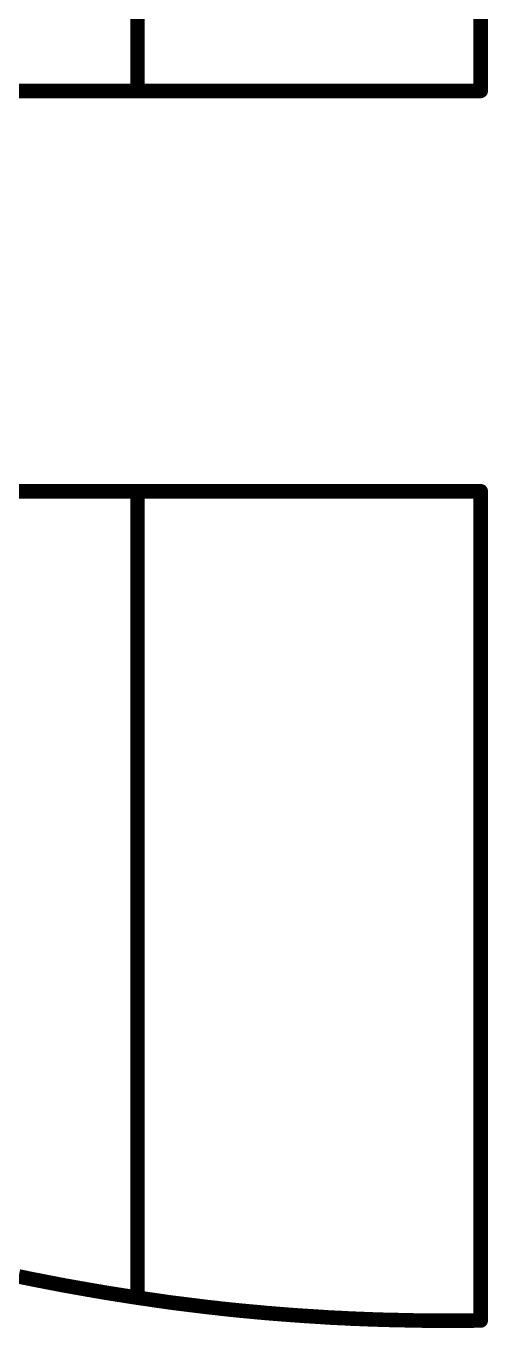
# Model space of a CAD drawing. Header units: millimetres. Extents: x -96 to 8, y -10 to 27.
# Drawn here: x 4.44 to 8.48, y -5.21 to 6.17 of the extents above; entities that cross this region are included whole.
import ezdxf

# ---------------------------------------------------------------- set-up
doc = ezdxf.new("R2010")
doc.units = ezdxf.units.MM
doc.layers.add('TopOverlay', color=2, linetype='Continuous')

msp = doc.modelspace()

# ---------------------------------------------------------------- linework, layer by layer
at = {"layer": 'TopOverlay', "const_width": 0.127}
for points in [[(5.419, 5.607), (5.419, 15.253)], [(8.419, 5.607), (8.419, 15.253)], [(2.419, 5.607), (8.419, 5.607)], [(2.419, 2.107), (8.419, 2.107)], [(5.419, -4.944), (5.419, 2.107)], [(8.419, -5.143), (8.419, 2.107)], [(4.38, -4.758), (4.508, -4.784)], [(4.508, -4.784), (4.636, -4.809)], [(4.636, -4.809), (4.765, -4.834)], [(4.765, -4.834), (4.927, -4.863)], [(4.927, -4.863), (5.123, -4.897)], [(5.123, -4.897), (5.419, -4.944)], [(5.419, -4.944), (5.718, -4.987)], [(5.718, -4.987), (6, -5.022)], [(6, -5.022), (6.041, -5.027)], [(6.041, -5.027), (6.091, -5.032)], [(6.091, -5.032), (6.155, -5.04)], [(6.474, -5.071), (6.518, -5.075)], [(6.518, -5.075), (6.558, -5.079)], [(6.558, -5.079), (6.562, -5.079)], [(7.024, -5.112), (7.079, -5.116)], [(7.079, -5.116), (7.114, -5.118)], [(7.114, -5.118), (7.157, -5.12)], [(7.157, -5.12), (7.207, -5.122)], [(7.207, -5.122), (7.278, -5.126)], [(7.278, -5.126), (7.482, -5.134)], [(7.482, -5.134), (7.519, -5.135)], [(7.519, -5.135), (7.536, -5.136)], [(7.536, -5.136), (7.853, -5.143)], [(7.853, -5.143), (7.889, -5.143)], [(7.889, -5.143), (7.91, -5.144)], [(7.91, -5.144), (7.956, -5.144)], [(7.956, -5.144), (8.013, -5.145)], [(8.013, -5.145), (8.131, -5.145)], [(8.131, -5.145), (8.149, -5.145)], [(8.149, -5.145), (8.163, -5.145)], [(8.163, -5.145), (8.172, -5.145)], [(8.172, -5.145), (8.181, -5.145)], [(8.181, -5.145), (8.189, -5.145)], [(8.189, -5.145), (8.201, -5.145)], [(8.201, -5.145), (8.213, -5.145)], [(8.213, -5.145), (8.225, -5.145)], [(8.225, -5.145), (8.237, -5.145)], [(8.237, -5.145), (8.249, -5.144)], [(8.249, -5.144), (8.263, -5.144)], [(8.263, -5.144), (8.278, -5.144)], [(8.278, -5.144), (8.327, -5.144)], [(8.327, -5.144), (8.332, -5.144)], [(8.332, -5.144), (8.336, -5.144)], [(8.336, -5.144), (8.339, -5.144)], [(8.339, -5.144), (8.343, -5.144)], [(8.343, -5.144), (8.345, -5.144)], [(8.345, -5.144), (8.347, -5.144)], [(8.347, -5.144), (8.349, -5.144)], [(8.349, -5.144), (8.351, -5.144)], [(8.351, -5.144), (8.353, -5.144)], [(8.353, -5.144), (8.354, -5.144)], [(8.354, -5.144), (8.355, -5.143)], [(8.355, -5.143), (8.356, -5.143)], [(8.356, -5.143), (8.357, -5.143)], [(8.357, -5.143), (8.358, -5.143)], [(8.358, -5.143), (8.359, -5.143)], [(8.359, -5.143), (8.36, -5.143)], [(8.36, -5.143), (8.361, -5.143)], [(8.361, -5.143), (8.363, -5.143)], [(8.363, -5.143), (8.364, -5.143)], [(8.364, -5.143), (8.366, -5.143)], [(8.366, -5.143), (8.368, -5.143)], [(8.368, -5.143), (8.37, -5.143)], [(8.37, -5.143), (8.371, -5.143)], [(8.371, -5.143), (8.373, -5.143)], [(8.373, -5.143), (8.375, -5.143)], [(8.375, -5.143), (8.376, -5.143)], [(8.376, -5.143), (8.378, -5.143)], [(8.378, -5.143), (8.379, -5.143)], [(8.379, -5.143), (8.381, -5.143)], [(8.381, -5.143), (8.382, -5.143)], [(8.382, -5.143), (8.383, -5.143)], [(8.383, -5.143), (8.384, -5.143)], [(8.384, -5.143), (8.385, -5.143)], [(8.385, -5.143), (8.385, -5.143)], [(8.385, -5.143), (8.386, -5.143)], [(8.386, -5.143), (8.387, -5.143)], [(8.387, -5.143), (8.387, -5.143)], [(8.387, -5.143), (8.388, -5.143)], [(8.388, -5.143), (8.389, -5.143)], [(8.389, -5.143), (8.389, -5.143)], [(8.389, -5.143), (8.39, -5.143)], [(8.39, -5.143), (8.391, -5.143)], [(8.391, -5.143), (8.391, -5.143)], [(8.391, -5.143), (8.392, -5.143)], [(8.392, -5.143), (8.393, -5.143)], [(8.393, -5.143), (8.393, -5.143)], [(8.394, -5.143), (8.394, -5.143)], [(8.393, -5.143), (8.394, -5.143)], [(8.394, -5.143), (8.395, -5.143)], [(8.395, -5.143), (8.396, -5.143)], [(8.396, -5.143), (8.396, -5.143)], [(8.396, -5.143), (8.397, -5.143)], [(8.397, -5.143), (8.397, -5.143)], [(8.398, -5.143), (8.399, -5.143)], [(8.397, -5.143), (8.398, -5.143)], [(8.399, -5.143), (8.399, -5.143)], [(8.399, -5.143), (8.4, -5.143)], [(8.4, -5.143), (8.4, -5.143)], [(8.4, -5.143), (8.401, -5.143)], [(8.401, -5.143), (8.401, -5.143)], [(8.401, -5.143), (8.402, -5.143)], [(8.402, -5.143), (8.402, -5.143)], [(8.402, -5.143), (8.403, -5.143)], [(8.403, -5.143), (8.403, -5.143)], [(8.403, -5.143), (8.404, -5.143)], [(8.404, -5.143), (8.404, -5.143)], [(8.404, -5.143), (8.405, -5.143)], [(8.405, -5.143), (8.405, -5.143)], [(8.405, -5.143), (8.406, -5.143)], [(8.406, -5.143), (8.406, -5.143)], [(8.406, -5.143), (8.406, -5.143)], [(8.406, -5.143), (8.407, -5.143)], [(8.407, -5.143), (8.407, -5.143)], [(8.407, -5.143), (8.408, -5.143)], [(8.408, -5.143), (8.408, -5.143)], [(8.408, -5.143), (8.408, -5.143)], [(8.408, -5.143), (8.409, -5.143)], [(8.409, -5.143), (8.409, -5.143)], [(8.409, -5.143), (8.41, -5.143)], [(8.41, -5.143), (8.41, -5.143)], [(8.41, -5.143), (8.41, -5.143)], [(8.41, -5.143), (8.411, -5.143)], [(8.411, -5.143), (8.411, -5.143)], [(8.411, -5.143), (8.412, -5.143)], [(8.412, -5.143), (8.412, -5.143)], [(8.411, -5.143), (8.411, -5.143)], [(8.412, -5.143), (8.412, -5.143)], [(8.412, -5.143), (8.413, -5.143)], [(8.413, -5.143), (8.413, -5.143)], [(8.413, -5.143), (8.414, -5.143)], [(8.414, -5.143), (8.414, -5.143)], [(8.414, -5.143), (8.414, -5.143)], [(8.413, -5.143), (8.413, -5.143)], [(8.415, -5.143), (8.415, -5.143)], [(8.414, -5.143), (8.414, -5.143)], [(8.414, -5.143), (8.415, -5.143)], [(8.415, -5.143), (8.415, -5.143)], [(8.415, -5.143), (8.415, -5.143)], [(8.415, -5.143), (8.416, -5.143)], [(8.416, -5.143), (8.416, -5.143)], [(8.416, -5.143), (8.416, -5.143)], [(8.416, -5.143), (8.416, -5.143)], [(8.416, -5.143), (8.417, -5.143)], [(8.417, -5.143), (8.417, -5.143)], [(8.417, -5.143), (8.417, -5.143)], [(8.416, -5.143), (8.416, -5.143)], [(8.417, -5.143), (8.417, -5.143)], [(8.417, -5.143), (8.417, -5.143)], [(8.417, -5.143), (8.418, -5.143)], [(8.418, -5.143), (8.418, -5.143)], [(8.418, -5.143), (8.418, -5.143)], [(8.417, -5.143), (8.417, -5.143)], [(8.418, -5.143), (8.418, -5.143)], [(8.419, -5.143), (8.419, -5.143)], [(8.418, -5.143), (8.418, -5.143)], [(8.419, -5.143), (8.419, -5.143)], [(8.419, -5.143), (8.419, -5.143)], [(8.418, -5.143), (8.418, -5.143)], [(8.419, -5.143), (8.419, -5.143)], [(8.419, -5.143), (8.419, -5.143)], [(8.418, -5.143), (8.418, -5.143)], [(8.419, -5.143), (8.419, -5.143)], [(8.419, -5.143), (8.419, -5.143)], [(8.418, -5.143), (8.418, -5.143)], [(8.419, -5.143), (8.419, -5.143)], [(8.418, -5.143), (8.419, -5.143)], [(8.419, -5.143), (8.419, -5.143)], [(8.419, -5.143), (8.419, -5.143)], [(8.419, -5.143), (8.419, -5.143)]]:
    msp.add_lwpolyline(points, dxfattribs=at)
at = {"layer": 'TopOverlay', "const_width": 0.0635}
for points in [[(5.387, 5.607, 1), (5.451, 5.607, 1)], [(8.387, 5.607, 1), (8.451, 5.607, 1)], [(8.387, 5.607, 1), (8.451, 5.607, 1)], [(5.387, 2.107, 1), (5.451, 2.107, 1)], [(8.387, 2.107, 1), (8.451, 2.107, 1)], [(8.387, 2.107, 1), (8.451, 2.107, 1)], [(4.476, -4.784, 1), (4.54, -4.784, 1)], [(4.476, -4.784, 1), (4.54, -4.784, 1)], [(4.605, -4.809, 1), (4.668, -4.809, 1)], [(4.605, -4.809, 1), (4.668, -4.809, 1)], [(4.733, -4.834, 1), (4.797, -4.834, 1)], [(4.733, -4.834, 1), (4.797, -4.834, 1)], [(4.895, -4.863, 1), (4.959, -4.863, 1)], [(4.895, -4.863, 1), (4.959, -4.863, 1)], [(5.091, -4.897, 1), (5.154, -4.897, 1)], [(5.091, -4.897, 1), (5.154, -4.897, 1)], [(5.387, -4.944, 1), (5.451, -4.944, 1)], [(5.387, -4.944, 1), (5.451, -4.944, 1)], [(5.387, -4.944, 1), (5.451, -4.944, 1)], [(5.687, -4.987, 1), (5.75, -4.987, 1)], [(5.687, -4.987, 1), (5.75, -4.987, 1)], [(5.968, -5.022, 1), (6.031, -5.022, 1)], [(5.968, -5.022, 1), (6.031, -5.022, 1)], [(6.009, -5.027, 1), (6.072, -5.027, 1)], [(6.009, -5.027, 1), (6.072, -5.027, 1)], [(6.059, -5.032, 1), (6.123, -5.032, 1)], [(6.059, -5.032, 1), (6.123, -5.032, 1)], [(6.123, -5.04, 1), (6.187, -5.04, 1)], [(6.123, -5.04, 1), (6.187, -5.04, 1)], [(6.442, -5.071, 1), (6.506, -5.071, 1)], [(6.442, -5.071, 1), (6.506, -5.071, 1)], [(6.486, -5.075, 1), (6.55, -5.075, 1)], [(6.486, -5.075, 1), (6.55, -5.075, 1)], [(6.526, -5.079, 1), (6.589, -5.079, 1)], [(6.526, -5.079, 1), (6.589, -5.079, 1)], [(6.53, -5.079, 1), (6.594, -5.079, 1)], [(6.53, -5.079, 1), (6.594, -5.079, 1)], [(6.992, -5.112, 1), (7.056, -5.112, 1)], [(6.992, -5.112, 1), (7.056, -5.112, 1)], [(7.047, -5.116, 1), (7.111, -5.116, 1)], [(7.047, -5.116, 1), (7.111, -5.116, 1)], [(7.083, -5.118, 1), (7.146, -5.118, 1)], [(7.083, -5.118, 1), (7.146, -5.118, 1)], [(7.125, -5.12, 1), (7.189, -5.12, 1)], [(7.125, -5.12, 1), (7.189, -5.12, 1)], [(7.175, -5.122, 1), (7.238, -5.122, 1)], [(7.175, -5.122, 1), (7.238, -5.122, 1)], [(7.246, -5.126, 1), (7.31, -5.126, 1)], [(7.246, -5.126, 1), (7.31, -5.126, 1)], [(7.45, -5.134, 1), (7.514, -5.134, 1)], [(7.45, -5.134, 1), (7.514, -5.134, 1)], [(7.488, -5.135, 1), (7.551, -5.135, 1)], [(7.488, -5.135, 1), (7.551, -5.135, 1)], [(7.504, -5.136, 1), (7.568, -5.136, 1)], [(7.504, -5.136, 1), (7.568, -5.136, 1)], [(7.821, -5.143, 1), (7.885, -5.143, 1)], [(7.821, -5.143, 1), (7.885, -5.143, 1)], [(7.857, -5.143, 1), (7.92, -5.143, 1)], [(7.857, -5.143, 1), (7.92, -5.143, 1)], [(7.878, -5.144, 1), (7.942, -5.144, 1)], [(7.878, -5.144, 1), (7.942, -5.144, 1)], [(7.925, -5.144, 1), (7.988, -5.144, 1)], [(7.925, -5.144, 1), (7.988, -5.144, 1)], [(7.981, -5.145, 1), (8.045, -5.145, 1)], [(7.981, -5.145, 1), (8.045, -5.145, 1)], [(8.1, -5.145, 1), (8.163, -5.145, 1)], [(8.1, -5.145, 1), (8.163, -5.145, 1)], [(8.118, -5.145, 1), (8.181, -5.145, 1)], [(8.118, -5.145, 1), (8.181, -5.145, 1)], [(8.131, -5.145, 1), (8.194, -5.145, 1)], [(8.131, -5.145, 1), (8.194, -5.145, 1)], [(8.14, -5.145, 1), (8.204, -5.145, 1)], [(8.14, -5.145, 1), (8.204, -5.145, 1)], [(8.15, -5.145, 1), (8.213, -5.145, 1)], [(8.15, -5.145, 1), (8.213, -5.145, 1)], [(8.157, -5.145, 1), (8.22, -5.145, 1)], [(8.157, -5.145, 1), (8.22, -5.145, 1)], [(8.169, -5.145, 1), (8.233, -5.145, 1)], [(8.169, -5.145, 1), (8.233, -5.145, 1)], [(8.182, -5.145, 1), (8.245, -5.145, 1)], [(8.182, -5.145, 1), (8.245, -5.145, 1)], [(8.193, -5.145, 1), (8.257, -5.145, 1)], [(8.193, -5.145, 1), (8.257, -5.145, 1)], [(8.205, -5.145, 1), (8.268, -5.145, 1)], [(8.205, -5.145, 1), (8.268, -5.145, 1)], [(8.218, -5.144, 1), (8.281, -5.144, 1)], [(8.218, -5.144, 1), (8.281, -5.144, 1)], [(8.231, -5.144, 1), (8.295, -5.144, 1)], [(8.231, -5.144, 1), (8.295, -5.144, 1)], [(8.246, -5.144, 1), (8.31, -5.144, 1)], [(8.246, -5.144, 1), (8.31, -5.144, 1)], [(8.295, -5.144, 1), (8.359, -5.144, 1)], [(8.295, -5.144, 1), (8.359, -5.144, 1)], [(8.3, -5.144, 1), (8.363, -5.144, 1)], [(8.3, -5.144, 1), (8.363, -5.144, 1)], [(8.304, -5.144, 1), (8.368, -5.144, 1)], [(8.304, -5.144, 1), (8.368, -5.144, 1)], [(8.308, -5.144, 1), (8.371, -5.144, 1)], [(8.308, -5.144, 1), (8.371, -5.144, 1)], [(8.311, -5.144, 1), (8.374, -5.144, 1)], [(8.311, -5.144, 1), (8.374, -5.144, 1)], [(8.313, -5.144, 1), (8.377, -5.144, 1)], [(8.313, -5.144, 1), (8.377, -5.144, 1)], [(8.315, -5.144, 1), (8.379, -5.144, 1)], [(8.315, -5.144, 1), (8.379, -5.144, 1)], [(8.317, -5.144, 1), (8.381, -5.144, 1)], [(8.317, -5.144, 1), (8.381, -5.144, 1)], [(8.319, -5.144, 1), (8.383, -5.144, 1)], [(8.319, -5.144, 1), (8.383, -5.144, 1)], [(8.321, -5.144, 1), (8.385, -5.144, 1)], [(8.321, -5.144, 1), (8.385, -5.144, 1)], [(8.322, -5.144, 1), (8.386, -5.144, 1)], [(8.322, -5.144, 1), (8.386, -5.144, 1)], [(8.323, -5.143, 1), (8.387, -5.143, 1)], [(8.323, -5.143, 1), (8.387, -5.143, 1)], [(8.324, -5.143, 1), (8.388, -5.143, 1)], [(8.324, -5.143, 1), (8.388, -5.143, 1)], [(8.325, -5.143, 1), (8.389, -5.143, 1)], [(8.325, -5.143, 1), (8.389, -5.143, 1)], [(8.326, -5.143, 1), (8.39, -5.143, 1)], [(8.326, -5.143, 1), (8.39, -5.143, 1)], [(8.327, -5.143, 1), (8.391, -5.143, 1)], [(8.327, -5.143, 1), (8.391, -5.143, 1)], [(8.328, -5.143, 1), (8.391, -5.143, 1)], [(8.328, -5.143, 1), (8.391, -5.143, 1)], [(8.329, -5.143, 1), (8.392, -5.143, 1)], [(8.329, -5.143, 1), (8.392, -5.143, 1)], [(8.331, -5.143, 1), (8.394, -5.143, 1)], [(8.331, -5.143, 1), (8.394, -5.143, 1)], [(8.333, -5.143, 1), (8.396, -5.143, 1)], [(8.333, -5.143, 1), (8.396, -5.143, 1)], [(8.334, -5.143, 1), (8.398, -5.143, 1)], [(8.334, -5.143, 1), (8.398, -5.143, 1)], [(8.336, -5.143, 1), (8.4, -5.143, 1)], [(8.336, -5.143, 1), (8.4, -5.143, 1)], [(8.338, -5.143, 1), (8.401, -5.143, 1)], [(8.338, -5.143, 1), (8.401, -5.143, 1)], [(8.34, -5.143, 1), (8.403, -5.143, 1)], [(8.34, -5.143, 1), (8.403, -5.143, 1)], [(8.341, -5.143, 1), (8.405, -5.143, 1)], [(8.341, -5.143, 1), (8.405, -5.143, 1)], [(8.343, -5.143, 1), (8.406, -5.143, 1)], [(8.343, -5.143, 1), (8.406, -5.143, 1)], [(8.344, -5.143, 1), (8.408, -5.143, 1)], [(8.344, -5.143, 1), (8.408, -5.143, 1)], [(8.346, -5.143, 1), (8.41, -5.143, 1)], [(8.346, -5.143, 1), (8.41, -5.143, 1)], [(8.348, -5.143, 1), (8.411, -5.143, 1)], [(8.348, -5.143, 1), (8.411, -5.143, 1)], [(8.349, -5.143, 1), (8.413, -5.143, 1)], [(8.349, -5.143, 1), (8.413, -5.143, 1)], [(8.351, -5.143, 1), (8.414, -5.143, 1)], [(8.351, -5.143, 1), (8.414, -5.143, 1)], [(8.351, -5.143, 1), (8.415, -5.143, 1)], [(8.352, -5.143, 1), (8.416, -5.143, 1)], [(8.352, -5.143, 1), (8.416, -5.143, 1)], [(8.351, -5.143, 1), (8.415, -5.143, 1)], [(8.353, -5.143, 1), (8.416, -5.143, 1)], [(8.353, -5.143, 1), (8.416, -5.143, 1)], [(8.354, -5.143, 1), (8.417, -5.143, 1)], [(8.354, -5.143, 1), (8.417, -5.143, 1)], [(8.354, -5.143, 1), (8.418, -5.143, 1)], [(8.354, -5.143, 1), (8.418, -5.143, 1)], [(8.355, -5.143, 1), (8.418, -5.143, 1)], [(8.355, -5.143, 1), (8.418, -5.143, 1)], [(8.356, -5.143, 1), (8.419, -5.143, 1)], [(8.356, -5.143, 1), (8.419, -5.143, 1)], [(8.356, -5.143, 1), (8.42, -5.143, 1)], [(8.356, -5.143, 1), (8.42, -5.143, 1)], [(8.357, -5.143, 1), (8.42, -5.143, 1)], [(8.357, -5.143, 1), (8.42, -5.143, 1)], [(8.358, -5.143, 1), (8.421, -5.143, 1)], [(8.358, -5.143, 1), (8.421, -5.143, 1)], [(8.358, -5.143, 1), (8.422, -5.143, 1)], [(8.358, -5.143, 1), (8.422, -5.143, 1)], [(8.359, -5.143, 1), (8.422, -5.143, 1)], [(8.359, -5.143, 1), (8.422, -5.143, 1)], [(8.36, -5.143, 1), (8.423, -5.143, 1)], [(8.36, -5.143, 1), (8.424, -5.143, 1)], [(8.36, -5.143, 1), (8.424, -5.143, 1)], [(8.36, -5.143, 1), (8.423, -5.143, 1)], [(8.361, -5.143, 1), (8.424, -5.143, 1)], [(8.361, -5.143, 1), (8.424, -5.143, 1)], [(8.361, -5.143, 1), (8.425, -5.143, 1)], [(8.361, -5.143, 1), (8.425, -5.143, 1)], [(8.362, -5.143, 1), (8.426, -5.143, 1)], [(8.362, -5.143, 1), (8.426, -5.143, 1)], [(8.363, -5.143, 1), (8.426, -5.143, 1)], [(8.363, -5.143, 1), (8.426, -5.143, 1)], [(8.363, -5.143, 1), (8.427, -5.143, 1)], [(8.363, -5.143, 1), (8.427, -5.143, 1)], [(8.364, -5.143, 1), (8.427, -5.143, 1)], [(8.364, -5.143, 1), (8.427, -5.143, 1)], [(8.365, -5.143, 1), (8.428, -5.143, 1)], [(8.365, -5.143, 1), (8.428, -5.143, 1)], [(8.365, -5.143, 1), (8.429, -5.143, 1)], [(8.365, -5.143, 1), (8.429, -5.143, 1)], [(8.366, -5.143, 1), (8.43, -5.143, 1)], [(8.366, -5.143, 1), (8.429, -5.143, 1)], [(8.366, -5.143, 1), (8.429, -5.143, 1)], [(8.366, -5.143, 1), (8.43, -5.143, 1)], [(8.367, -5.143, 1), (8.43, -5.143, 1)], [(8.367, -5.143, 1), (8.43, -5.143, 1)], [(8.367, -5.143, 1), (8.431, -5.143, 1)], [(8.367, -5.143, 1), (8.431, -5.143, 1)], [(8.368, -5.143, 1), (8.431, -5.143, 1)], [(8.368, -5.143, 1), (8.431, -5.143, 1)], [(8.368, -5.143, 1), (8.432, -5.143, 1)], [(8.368, -5.143, 1), (8.432, -5.143, 1)], [(8.369, -5.143, 1), (8.432, -5.143, 1)], [(8.369, -5.143, 1), (8.432, -5.143, 1)], [(8.369, -5.143, 1), (8.433, -5.143, 1)], [(8.37, -5.143, 1), (8.433, -5.143, 1)], [(8.37, -5.143, 1), (8.433, -5.143, 1)], [(8.369, -5.143, 1), (8.433, -5.143, 1)], [(8.37, -5.143, 1), (8.434, -5.143, 1)], [(8.37, -5.143, 1), (8.434, -5.143, 1)], [(8.371, -5.143, 1), (8.434, -5.143, 1)], [(8.371, -5.143, 1), (8.434, -5.143, 1)], [(8.371, -5.143, 1), (8.435, -5.143, 1)], [(8.371, -5.143, 1), (8.435, -5.143, 1)], [(8.372, -5.143, 1), (8.435, -5.143, 1)], [(8.372, -5.143, 1), (8.435, -5.143, 1)], [(8.372, -5.143, 1), (8.436, -5.143, 1)], [(8.373, -5.143, 1), (8.436, -5.143, 1)], [(8.373, -5.143, 1), (8.436, -5.143, 1)], [(8.372, -5.143, 1), (8.436, -5.143, 1)], [(8.373, -5.143, 1), (8.437, -5.143, 1)], [(8.373, -5.143, 1), (8.437, -5.143, 1)], [(8.374, -5.143, 1), (8.437, -5.143, 1)], [(8.374, -5.143, 1), (8.437, -5.143, 1)], [(8.374, -5.143, 1), (8.438, -5.143, 1)], [(8.374, -5.143, 1), (8.438, -5.143, 1)], [(8.375, -5.143, 1), (8.438, -5.143, 1)], [(8.375, -5.143, 1), (8.438, -5.143, 1)], [(8.375, -5.143, 1), (8.439, -5.143, 1)], [(8.375, -5.143, 1), (8.439, -5.143, 1)], [(8.376, -5.143, 1), (8.439, -5.143, 1)], [(8.376, -5.143, 1), (8.439, -5.143, 1)], [(8.376, -5.143, 1), (8.439, -5.143, 1)], [(8.376, -5.143, 1), (8.439, -5.143, 1)], [(8.376, -5.143, 1), (8.44, -5.143, 1)], [(8.376, -5.143, 1), (8.44, -5.143, 1)], [(8.377, -5.143, 1), (8.44, -5.143, 1)], [(8.377, -5.143, 1), (8.44, -5.143, 1)], [(8.377, -5.143, 1), (8.441, -5.143, 1)], [(8.377, -5.143, 1), (8.441, -5.143, 1)], [(8.378, -5.143, 1), (8.441, -5.143, 1)], [(8.378, -5.143, 1), (8.441, -5.143, 1)], [(8.378, -5.143, 1), (8.441, -5.143, 1)], [(8.378, -5.143, 1), (8.441, -5.143, 1)], [(8.378, -5.143, 1), (8.442, -5.143, 1)], [(8.378, -5.143, 1), (8.442, -5.143, 1)], [(8.379, -5.143, 1), (8.442, -5.143, 1)], [(8.379, -5.143, 1), (8.442, -5.143, 1)], [(8.379, -5.143, 1), (8.442, -5.143, 1)], [(8.379, -5.143, 1), (8.442, -5.143, 1)], [(8.38, -5.143, 1), (8.443, -5.143, 1)], [(8.38, -5.143, 1), (8.443, -5.143, 1)], [(8.38, -5.143, 1), (8.443, -5.143, 1)], [(8.379, -5.143, 1), (8.443, -5.143, 1)], [(8.379, -5.143, 1), (8.443, -5.143, 1)], [(8.38, -5.143, 1), (8.443, -5.143, 1)], [(8.38, -5.143, 1), (8.444, -5.143, 1)], [(8.38, -5.143, 1), (8.444, -5.143, 1)], [(8.381, -5.143, 1), (8.444, -5.143, 1)], [(8.381, -5.143, 1), (8.444, -5.143, 1)], [(8.381, -5.143, 1), (8.444, -5.143, 1)], [(8.381, -5.143, 1), (8.444, -5.143, 1)], [(8.382, -5.143, 1), (8.445, -5.143, 1)], [(8.382, -5.143, 1), (8.445, -5.143, 1)], [(8.382, -5.143, 1), (8.445, -5.143, 1)], [(8.382, -5.143, 1), (8.446, -5.143, 1)], [(8.382, -5.143, 1), (8.446, -5.143, 1)], [(8.381, -5.143, 1), (8.445, -5.143, 1)], [(8.381, -5.143, 1), (8.445, -5.143, 1)], [(8.382, -5.143, 1), (8.445, -5.143, 1)], [(8.383, -5.143, 1), (8.447, -5.143, 1)], [(8.382, -5.143, 1), (8.446, -5.143, 1)], [(8.382, -5.143, 1), (8.446, -5.143, 1)], [(8.383, -5.143, 1), (8.446, -5.143, 1)], [(8.383, -5.143, 1), (8.446, -5.143, 1)], [(8.383, -5.143, 1), (8.446, -5.143, 1)], [(8.383, -5.143, 1), (8.446, -5.143, 1)], [(8.383, -5.143, 1), (8.447, -5.143, 1)], [(8.383, -5.143, 1), (8.447, -5.143, 1)], [(8.383, -5.143, 1), (8.447, -5.143, 1)], [(8.384, -5.143, 1), (8.447, -5.143, 1)], [(8.384, -5.143, 1), (8.447, -5.143, 1)], [(8.384, -5.143, 1), (8.447, -5.143, 1)], [(8.384, -5.143, 1), (8.447, -5.143, 1)], [(8.384, -5.143, 1), (8.448, -5.143, 1)], [(8.384, -5.143, 1), (8.448, -5.143, 1)], [(8.385, -5.143, 1), (8.448, -5.143, 1)], [(8.385, -5.143, 1), (8.448, -5.143, 1)], [(8.385, -5.143, 1), (8.448, -5.143, 1)], [(8.385, -5.143, 1), (8.448, -5.143, 1)], [(8.385, -5.143, 1), (8.448, -5.143, 1)], [(8.385, -5.143, 1), (8.449, -5.143, 1)], [(8.385, -5.143, 1), (8.449, -5.143, 1)], [(8.384, -5.143, 1), (8.448, -5.143, 1)], [(8.384, -5.143, 1), (8.448, -5.143, 1)], [(8.385, -5.143, 1), (8.448, -5.143, 1)], [(8.385, -5.143, 1), (8.449, -5.143, 1)], [(8.386, -5.143, 1), (8.449, -5.143, 1)], [(8.386, -5.143, 1), (8.449, -5.143, 1)], [(8.386, -5.143, 1), (8.449, -5.143, 1)], [(8.386, -5.143, 1), (8.449, -5.143, 1)], [(8.386, -5.143, 1), (8.449, -5.143, 1)], [(8.386, -5.143, 1), (8.449, -5.143, 1)], [(8.386, -5.143, 1), (8.45, -5.143, 1)], [(8.385, -5.143, 1), (8.449, -5.143, 1)], [(8.386, -5.143, 1), (8.45, -5.143, 1)], [(8.386, -5.143, 1), (8.45, -5.143, 1)], [(8.385, -5.143, 1), (8.449, -5.143, 1)], [(8.385, -5.143, 1), (8.449, -5.143, 1)], [(8.386, -5.143, 1), (8.45, -5.143, 1)], [(8.387, -5.143, 1), (8.451, -5.143, 1)], [(8.387, -5.143, 1), (8.451, -5.143, 1)], [(8.386, -5.143, 1), (8.45, -5.143, 1)], [(8.386, -5.143, 1), (8.45, -5.143, 1)], [(8.387, -5.143, 1), (8.45, -5.143, 1)], [(8.387, -5.143, 1), (8.45, -5.143, 1)], [(8.387, -5.143, 1), (8.45, -5.143, 1)], [(8.387, -5.143, 1), (8.45, -5.143, 1)], [(8.386, -5.143, 1), (8.45, -5.143, 1)], [(8.387, -5.143, 1), (8.45, -5.143, 1)], [(8.387, -5.143, 1), (8.451, -5.143, 1)], [(8.387, -5.143, 1), (8.451, -5.143, 1)], [(8.387, -5.143, 1), (8.451, -5.143, 1)], [(8.387, -5.143, 1), (8.451, -5.143, 1)], [(8.387, -5.143, 1), (8.45, -5.143, 1)], [(8.387, -5.143, 1), (8.45, -5.143, 1)], [(8.387, -5.143, 1), (8.45, -5.143, 1)], [(8.387, -5.143, 1), (8.451, -5.143, 1)], [(8.387, -5.143, 1), (8.451, -5.143, 1)], [(8.387, -5.143, 1), (8.451, -5.143, 1)], [(8.387, -5.143, 1), (8.451, -5.143, 1)], [(8.387, -5.143, 1), (8.45, -5.143, 1)], [(8.387, -5.143, 1), (8.45, -5.143, 1)], [(8.387, -5.143, 1), (8.451, -5.143, 1)], [(8.387, -5.143, 1), (8.451, -5.143, 1)], [(8.387, -5.143, 1), (8.45, -5.143, 1)], [(8.387, -5.143, 1), (8.45, -5.143, 1)], [(8.387, -5.143, 1), (8.451, -5.143, 1)], [(8.387, -5.143, 1), (8.451, -5.143, 1)], [(8.386, -5.143, 1), (8.45, -5.143, 1)], [(8.387, -5.143, 1), (8.451, -5.143, 1)], [(8.387, -5.143, 1), (8.451, -5.143, 1)], [(8.387, -5.143, 1), (8.45, -5.143, 1)], [(8.387, -5.143, 1), (8.45, -5.143, 1)]]:
    msp.add_lwpolyline(points, format="xyb", close=True, dxfattribs=at)
at = {"layer": 'TopOverlay', "const_width": 0.127}
for points in [[(6.474, -5.071, -0.004445), (6.155, -5.04)], [(7.024, -5.112, -0.006454), (6.562, -5.079)]]:
    msp.add_lwpolyline(points, format="xyb", dxfattribs=at)

doc.saveas('drawing.dxf')
